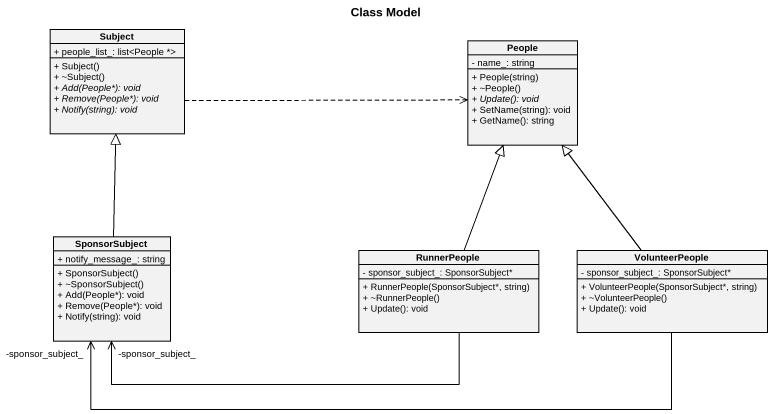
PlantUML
@startuml
title Class Model
hide circle
hide empty members
skinparam classAttributeIconSize 0
class Subject {
  + people_list_: list<People *>
  + Subject()
  + ~Subject()
  {abstract} + Add(People*): void
  {abstract} + Remove(People*): void
  {abstract} + Notify(string): void
}
class People {
  - name_: string
  + People(string)
  + ~People()
  {abstract} + Update(): void
  + SetName(string): void
  + GetName(): string
}
class SponsorSubject {
  + notify_message_: string
  + SponsorSubject()
  + ~SponsorSubject()
  + Add(People*): void
  + Remove(People*): void
  + Notify(string): void
}
class RunnerPeople {
  - sponsor_subject_: SponsorSubject*
  + RunnerPeople(SponsorSubject*, string)
  + ~RunnerPeople()
  + Update(): void
}
class VolunteerPeople {
  - sponsor_subject_: SponsorSubject*
  + VolunteerPeople(SponsorSubject*, string)
  + ~VolunteerPeople()
  + Update(): void
}
Subject .right.> People
SponsorSubject -up-|> Subject
RunnerPeople -up-|> People
RunnerPeople -left-> "-sponsor_subject_" SponsorSubject
VolunteerPeople -up-|> People
VolunteerPeople -left-> "-sponsor_subject_" SponsorSubject
@enduml
